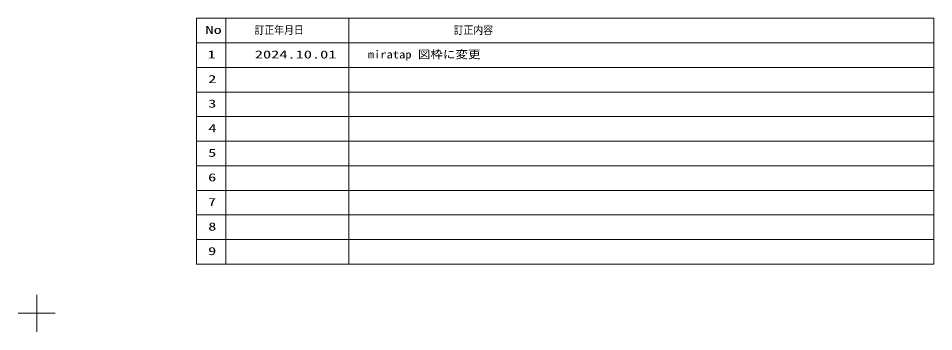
# Model space of a CAD drawing. Units: millimetres, scale not verified. Extents: x -3031 to 3031, y -1522 to 1522.
# Drawn here: x 1169 to 3031, y -1522 to -885 of the extents above; entities that cross this region are included whole.
import ezdxf
from ezdxf.enums import TextEntityAlignment as Align

# ---------------------------------------------------------------- set-up
doc = ezdxf.new("R2010")
doc.units = ezdxf.units.MM
doc.header["$LTSCALE"] = 10
doc.layers.add('0-0_1図面枠', color=7, linetype='Continuous', lineweight=9)
doc.styles.add('ＭＳ ゴシック', font='')
doc.styles.get('ＭＳ ゴシック').set_extended_font_data('MS Gothic')

# ---------------------------------------------------------------- blocks, each defined once
blk = doc.blocks.new('グループ')
at = {"layer": '0-0_1図面枠'}
for p, q in [((21000, -14475), (21000, -15225)), ((21375, -14850), (20625, -14850))]:
    blk.add_line(p, q, dxfattribs=at)
blk = doc.blocks.new('グループ-1')
at = {"layer": '0-0_1図面枠'}
for p, q in [((24850, -8850), (24850, -13850)), ((27350, -8850), (27350, -13850)), ((24250, -9350), (39250, -9350)), ((24250, -9850), (39250, -9850)), ((24250, -10350), (39250, -10350)), ((24250, -10850), (39250, -10850)), ((24250, -11350), (39250, -11350)), ((24250, -11850), (39250, -11850)), ((24250, -12350), (39250, -12350)), ((24250, -12850), (39250, -12850)), ((24250, -13350), (39250, -13350))]:
    blk.add_line(p, q, dxfattribs=at)
blk.add_lwpolyline([(24250, -8850), (39250, -8850), (39250, -13850), (24250, -13850)], close=True, dxfattribs=at)
blk = doc.blocks.new('図面枠')
at = {"layer": '0-0_1図面枠'}
for name in ['グループ', 'グループ-1']:
    blk.add_blockref(name, (0, 0), dxfattribs=at)
at = {"layer": '0-0_1図面枠', "style": 'ＭＳ ゴシック'}
for s, width, p in [('No', 1.5, (24432.7, -9215.9)), ('訂正年月日', 0.9, (25433.6, -9219.2)), ('訂正内容', 0.9, (29483.6, -9219.7)), ('1', 1.5, (24474.1, -9716.3)), ('2', 1.5, (24487.5, -10215.9)), ('3', 1.5, (24487.5, -10715.9)), ('4', 1.5, (24491.4, -11215.9)), ('5', 1.5, (24487.5, -11715.9)), ('6', 1.5, (24486.5, -12215.9)), ('7', 1.5, (24483.6, -12715.9)), ('8', 1.5, (24488.5, -13215.9)), ('9', 1.5, (24486.5, -13715.9))]:
    blk.add_text(s, height=162.8, dxfattribs=dict(at, width=width)).set_placement(p, align=Align.BOTTOM_LEFT)

msp = doc.modelspace()

# ---------------------------------------------------------------- block references
at = {"layer": '0-0_1図面枠', "xscale": 0.1, "yscale": 0.1}
msp.add_blockref('図面枠', (-893.75, 0), dxfattribs=at)

# ---------------------------------------------------------------- texts
at = {"layer": '0-0_1図面枠', "style": 'ＭＳ ゴシック'}
for s, width, p in [('miratap 図枠に変更', 1.15, (1879.81, -971.48)), ('2024.10.01', 1.5, (1650, -971.63))]:
    msp.add_text(s, height=16.27, dxfattribs=dict(at, width=width)).set_placement(p, align=Align.BOTTOM_LEFT)

doc.saveas('drawing.dxf')
